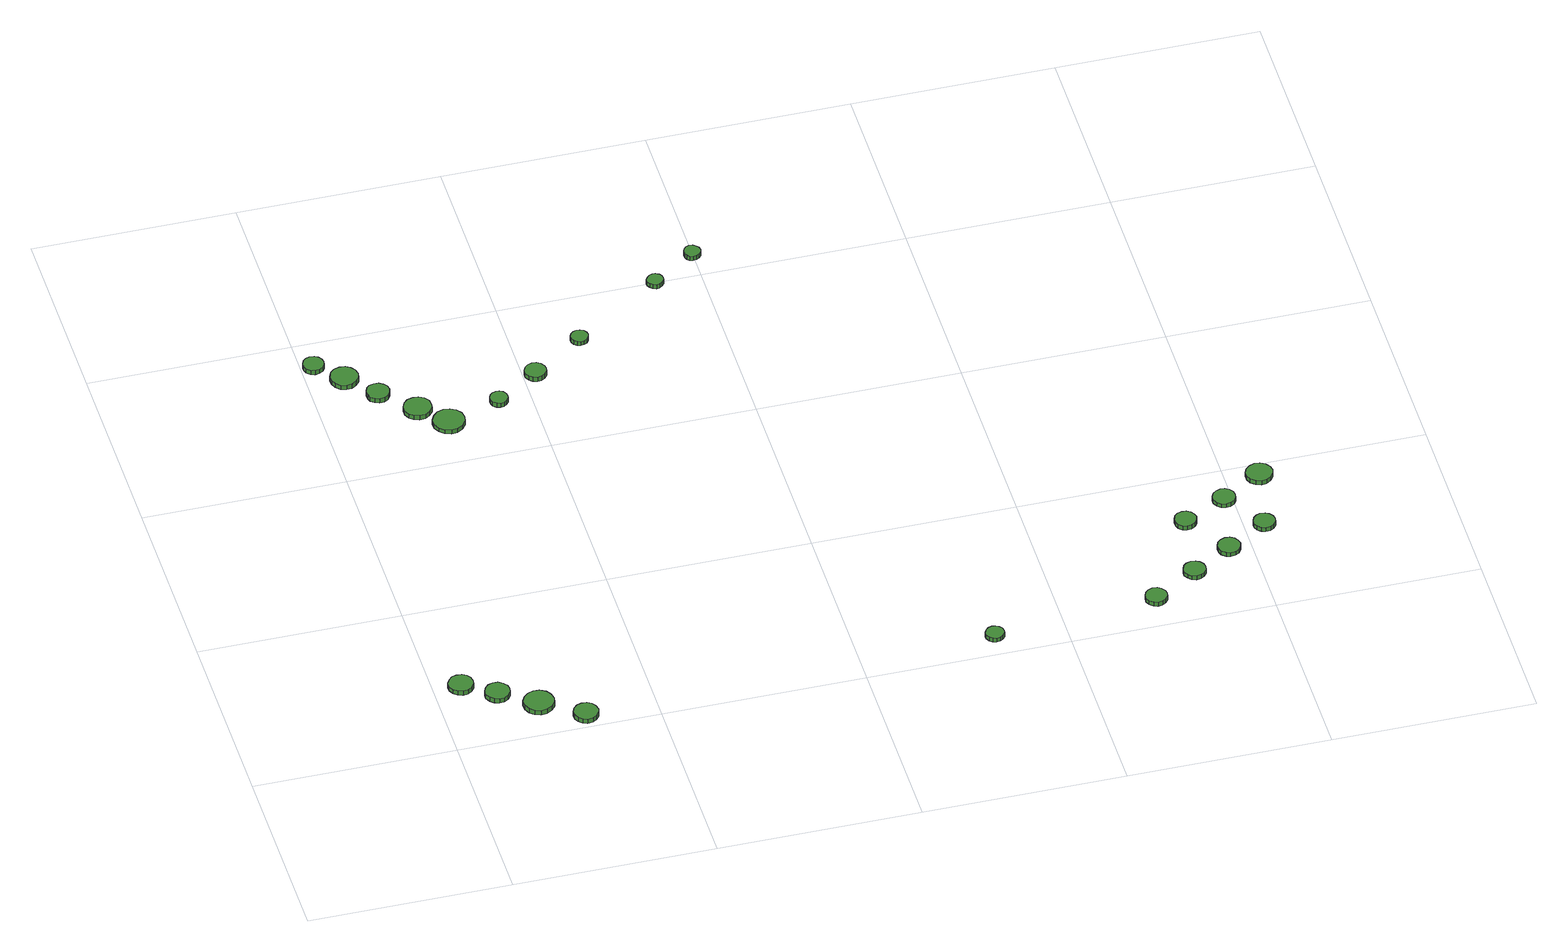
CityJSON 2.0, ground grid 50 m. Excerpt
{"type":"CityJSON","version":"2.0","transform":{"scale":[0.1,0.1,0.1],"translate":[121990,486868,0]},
"CityObjects":{
"tree1":{"type":"SolitaryVegetationObject","attributes":{"function":"something"},"geometry":[{"type":"MultiSurface","lod":"1","boundaries":[[[0,1,2,3,4,5,6,7,8,9,10,11,12,13,14]],[[15,16,17,18,19,20,21,22,23,24,25,26,27,28,29]],[[0,29,28,1]],[[1,28,27,2]],[[2,27,26,3]],[[3,26,25,4]],[[4,25,24,5]],[[5,24,23,6]],[[6,23,22,7]],[[7,22,21,8]],[[8,21,20,9]],[[9,20,19,10]],[[10,19,18,11]],[[11,18,17,12]],[[12,17,16,13]],[[13,16,15,14]],[[14,15,29,0]]]}]},
"tree2":{"type":"SolitaryVegetationObject","attributes":{"function":"something"},"geometry":[{"type":"MultiSurface","lod":"1","boundaries":[[[30,31,32,33,34,35,36,37,38,39,40,41,42,43,44]],[[45,46,47,48,49,50,51,52,53,54,55,56,57,58,59]],[[30,59,58,31]],[[31,58,57,32]],[[32,57,56,33]],[[33,56,55,34]],[[34,55,54,35]],[[35,54,53,36]],[[36,53,52,37]],[[37,52,51,38]],[[38,51,50,39]],[[39,50,49,40]],[[40,49,48,41]],[[41,48,47,42]],[[42,47,46,43]],[[43,46,45,44]],[[44,45,59,30]]]}]},
"tree3":{"type":"SolitaryVegetationObject","attributes":{"function":"something"},"geometry":[{"type":"MultiSurface","lod":"1","boundaries":[[[60,61,62,63,64,65,66,67,68,69,70,71,72,73,74]],[[75,76,77,78,79,80,81,82,83,84,85,86,87,88,89]],[[60,89,88,61]],[[61,88,87,62]],[[62,87,86,63]],[[63,86,85,64]],[[64,85,84,65]],[[65,84,83,66]],[[66,83,82,67]],[[67,82,81,68]],[[68,81,80,69]],[[69,80,79,70]],[[70,79,78,71]],[[71,78,77,72]],[[72,77,76,73]],[[73,76,75,74]],[[74,75,89,60]]]}]},
"tree4":{"type":"SolitaryVegetationObject","attributes":{"function":"something"},"geometry":[{"type":"MultiSurface","lod":"1","boundaries":[[[90,91,92,93,94,95,96,97,98,99,100,101,102,103,104]],[[105,106,107,108,109,110,111,112,113,114,115,116,117,118,119]],[[90,119,118,91]],[[91,118,117,92]],[[92,117,116,93]],[[93,116,115,94]],[[94,115,114,95]],[[95,114,113,96]],[[96,113,112,97]],[[97,112,111,98]],[[98,111,110,99]],[[99,110,109,100]],[[100,109,108,101]],[[101,108,107,102]],[[102,107,106,103]],[[103,106,105,104]],[[104,105,119,90]]]}]},
"tree5":{"type":"SolitaryVegetationObject","attributes":{"function":"something"},"geometry":[{"type":"MultiSurface","lod":"1","boundaries":[[[120,121,122,123,124,125,126,127,128,129,130,131,132,133,134]],[[135,136,137,138,139,140,141,142,143,144,145,146,147,148,149]],[[120,149,148,121]],[[121,148,147,122]],[[122,147,146,123]],[[123,146,145,124]],[[124,145,144,125]],[[125,144,143,126]],[[126,143,142,127]],[[127,142,141,128]],[[128,141,140,129]],[[129,140,139,130]],[[130,139,138,131]],[[131,138,137,132]],[[132,137,136,133]],[[133,136,135,134]],[[134,135,149,120]]]}]},
"tree6":{"type":"SolitaryVegetationObject","attributes":{"function":"something"},"geometry":[{"type":"MultiSurface","lod":"1","boundaries":[[[150,151,152,153,154,155,156,157,158,159,160,161,162,163,164]],[[165,166,167,168,169,170,171,172,173,174,175,176,177,178,179]],[[150,179,178,151]],[[151,178,177,152]],[[152,177,176,153]],[[153,176,175,154]],[[154,175,174,155]],[[155,174,173,156]],[[156,173,172,157]],[[157,172,171,158]],[[158,171,170,159]],[[159,170,169,160]],[[160,169,168,161]],[[161,168,167,162]],[[162,167,166,163]],[[163,166,165,164]],[[164,165,179,150]]]}]},
"tree7":{"type":"SolitaryVegetationObject","attributes":{"function":"something"},"geometry":[{"type":"MultiSurface","lod":"1","boundaries":[[[180,181,182,183,184,185,186,187,188,189,190,191,192,193,194]],[[195,196,197,198,199,200,201,202,203,204,205,206,207,208,209]],[[180,209,208,181]],[[181,208,207,182]],[[182,207,206,183]],[[183,206,205,184]],[[184,205,204,185]],[[185,204,203,186]],[[186,203,202,187]],[[187,202,201,188]],[[188,201,200,189]],[[189,200,199,190]],[[190,199,198,191]],[[191,198,197,192]],[[192,197,196,193]],[[193,196,195,194]],[[194,195,209,180]]]}]},
"tree8":{"type":"SolitaryVegetationObject","attributes":{"function":"something"},"geometry":[{"type":"MultiSurface","lod":"1","boundaries":[[[210,211,212,213,214,215,216,217,218,219,220,221,222,223,224]],[[225,226,227,228,229,230,231,232,233,234,235,236,237,238,239]],[[210,239,238,211]],[[211,238,237,212]],[[212,237,236,213]],[[213,236,235,214]],[[214,235,234,215]],[[215,234,233,216]],[[216,233,232,217]],[[217,232,231,218]],[[218,231,230,219]],[[219,230,229,220]],[[220,229,228,221]],[[221,228,227,222]],[[222,227,226,223]],[[223,226,225,224]],[[224,225,239,210]]]}]},
"tree9":{"type":"SolitaryVegetationObject","attributes":{"function":"something"},"geometry":[{"type":"MultiSurface","lod":"1","boundaries":[[[240,241,242,243,244,245,246,247,248,249,250,251,252,253,254]],[[255,256,257,258,259,260,261,262,263,264,265,266,267,268,269]],[[240,269,268,241]],[[241,268,267,242]],[[242,267,266,243]],[[243,266,265,244]],[[244,265,264,245]],[[245,264,263,246]],[[246,263,262,247]],[[247,262,261,248]],[[248,261,260,249]],[[249,260,259,250]],[[250,259,258,251]],[[251,258,257,252]],[[252,257,256,253]],[[253,256,255,254]],[[254,255,269,240]]]}]},
"tree10":{"type":"SolitaryVegetationObject","attributes":{"function":"something"},"geometry":[{"type":"MultiSurface","lod":"1","boundaries":[[[270,271,272,273,274,275,276,277,278,279,280,281,282,283,284]],[[285,286,287,288,289,290,291,292,293,294,295,296,297,298,299]],[[270,299,298,271]],[[271,298,297,272]],[[272,297,296,273]],[[273,296,295,274]],[[274,295,294,275]],[[275,294,293,276]],[[276,293,292,277]],[[277,292,291,278]],[[278,291,290,279]],[[279,290,289,280]],[[280,289,288,281]],[[281,288,287,282]],[[282,287,286,283]],[[283,286,285,284]],[[284,285,299,270]]]}]},
"tree11":{"type":"SolitaryVegetationObject","attributes":{"function":"something"},"geometry":[{"type":"MultiSurface","lod":"1","boundaries":[[[300,301,302,303,304,305,306,307,308,309,310,311,312,313,314]],[[315,316,317,318,319,320,321,322,323,324,325,326,327,328,329]],[[300,329,328,301]],[[301,328,327,302]],[[302,327,326,303]],[[303,326,325,304]],[[304,325,324,305]],[[305,324,323,306]],[[306,323,322,307]],[[307,322,321,308]],[[308,321,320,309]],[[309,320,319,310]],[[310,319,318,311]],[[311,318,317,312]],[[312,317,316,313]],[[313,316,315,314]],[[314,315,329,300]]]}]},
"tree12":{"type":"SolitaryVegetationObject","attributes":{"function":"something"},"geometry":[{"type":"MultiSurface","lod":"1","boundaries":[[[330,331,332,333,334,335,336,337,338,339,340,341,342,343,344]],[[345,346,347,348,349,350,351,352,353,354,355,356,357,358,359]],[[330,359,358,331]],[[331,358,357,332]],[[332,357,356,333]],[[333,356,355,334]],[[334,355,354,335]],[[335,354,353,336]],[[336,353,352,337]],[[337,352,351,338]],[[338,351,350,339]],[[339,350,349,340]],[[340,349,348,341]],[[341,348,347,342]],[[342,347,346,343]],[[343,346,345,344]],[[344,345,359,330]]]}]},
"tree13":{"type":"SolitaryVegetationObject","attributes":{"function":"something"},"geometry":[{"type":"MultiSurface","lod":"1","boundaries":[[[360,361,362,363,364,365,366,367,368,369,370,371,372,373,374]],[[375,376,377,378,379,380,381,382,383,384,385,386,387,388,389]],[[360,389,388,361]],[[361,388,387,362]],[[362,387,386,363]],[[363,386,385,364]],[[364,385,384,365]],[[365,384,383,366]],[[366,383,382,367]],[[367,382,381,368]],[[368,381,380,369]],[[369,380,379,370]],[[370,379,378,371]],[[371,378,377,372]],[[372,377,376,373]],[[373,376,375,374]],[[374,375,389,360]]]}]},
"tree14":{"type":"SolitaryVegetationObject","attributes":{"function":"something"},"geometry":[{"type":"MultiSurface","lod":"1","boundaries":[[[390,391,392,393,394,395,396,397,398,399,400,401,402,403,404]],[[405,406,407,408,409,410,411,412,413,414,415,416,417,418,419]],[[390,419,418,391]],[[391,418,417,392]],[[392,417,416,393]],[[393,416,415,394]],[[394,415,414,395]],[[395,414,413,396]],[[396,413,412,397]],[[397,412,411,398]],[[398,411,410,399]],[[399,410,409,400]],[[400,409,408,401]],[[401,408,407,402]],[[402,407,406,403]],[[403,406,405,404]],[[404,405,419,390]]]}]},
"tree15":{"type":"SolitaryVegetationObject","attributes":{"function":"something"},"geometry":[{"type":"MultiSurface","lod":"1","boundaries":[[[420,421,422,423,424,425,426,427,428,429,430,431,432,433,434]],[[435,436,437,438,439,440,441,442,443,444,445,446,447,448,449]],[[420,449,448,421]],[[421,448,447,422]],[[422,447,446,423]],[[423,446,445,424]],[[424,445,444,425]],[[425,444,443,426]],[[426,443,442,427]],[[427,442,441,428]],[[428,441,440,429]],[[429,440,439,430]],[[430,439,438,431]],[[431,438,437,432]],[[432,437,436,433]],[[433,436,435,434]],[[434,435,449,420]]]}]},
"tree16":{"type":"SolitaryVegetationObject","attributes":{"function":"something"},"geometry":[{"type":"MultiSurface","lod":"1","boundaries":[[[450,451,452,453,454,455,456,457,458,459,460,461,462,463,464]],[[465,466,467,468,469,470,471,472,473,474,475,476,477,478,479]],[[450,479,478,451]],[[451,478,477,452]],[[452,477,476,453]],[[453,476,475,454]],[[454,475,474,455]],[[455,474,473,456]],[[456,473,472,457]],[[457,472,471,458]],[[458,471,470,459]],[[459,470,469,460]],[[460,469,468,461]],[[461,468,467,462]],[[462,467,466,463]],[[463,466,465,464]],[[464,465,479,450]]]}]},
"tree17":{"type":"SolitaryVegetationObject","attributes":{"function":"something"},"geometry":[{"type":"MultiSurface","lod":"1","boundaries":[[[480,481,482,483,484,485,486,487,488,489,490,491,492,493,494]],[[495,496,497,498,499,500,501,502,503,504,505,506,507,508,509]],[[480,509,508,481]],[[481,508,507,482]],[[482,507,506,483]],[[483,506,505,484]],[[484,505,504,485]],[[485,504,503,486]],[[486,503,502,487]],[[487,502,501,488]],[[488,501,500,489]],[[489,500,499,490]],[[490,499,498,491]],[[491,498,497,492]],[[492,497,496,493]],[[493,496,495,494]],[[494,495,509,480]]]}]},
"tree18":{"type":"SolitaryVegetationObject","attributes":{"function":"something"},"geometry":[{"type":"MultiSurface","lod":"1","boundaries":[[[510,511,512,513,514,515,516,517,518,519,520,521,522,523,524]],[[525,526,527,528,529,530,531,532,533,534,535,536,537,538,539]],[[510,539,538,511]],[[511,538,537,512]],[[512,537,536,513]],[[513,536,535,514]],[[514,535,534,515]],[[515,534,533,516]],[[516,533,532,517]],[[517,532,531,518]],[[518,531,530,519]],[[519,530,529,520]],[[520,529,528,521]],[[521,528,527,522]],[[522,527,526,523]],[[523,526,525,524]],[[524,525,539,510]]]}]},
"tree19":{"type":"SolitaryVegetationObject","attributes":{"function":"something"},"geometry":[{"type":"MultiSurface","lod":"1","boundaries":[[[540,541,542,543,544,545,546,547,548,549,550,551,552,553,554]],[[555,556,557,558,559,560,561,562,563,564,565,566,567,568,569]],[[540,569,568,541]],[[541,568,567,542]],[[542,567,566,543]],[[543,566,565,544]],[[544,565,564,545]],[[545,564,563,546]],[[546,563,562,547]],[[547,562,561,548]],[[548,561,560,549]],[[549,560,559,550]],[[550,559,558,551]],[[551,558,557,552]],[[552,557,556,553]],[[553,556,555,554]],[[554,555,569,540]]]}]},
"tree20":{"type":"SolitaryVegetationObject","attributes":{"function":"something"},"geometry":[{"type":"MultiSurface","lod":"1","boundaries":[[[570,571,572,573,574,575,576,577,578,579,580,581,582,583,584]],[[585,586,587,588,589,590,591,592,593,594,595,596,597,598,599]],[[570,599,598,571]],[[571,598,597,572]],[[572,597,596,573]],[[573,596,595,574]],[[574,595,594,575]],[[575,594,593,576]],[[576,593,592,577]],[[577,592,591,578]],[[578,591,590,579]],[[579,590,589,580]],[[580,589,588,581]],[[581,588,587,582]],[[582,587,586,583]],[[583,586,585,584]],[[584,585,599,570]]]}]},
"tree21":{"type":"SolitaryVegetationObject","attributes":{"function":"something"},"geometry":[{"type":"MultiSurface","lod":"1","boundaries":[[[600,601,602,603,604,605,606,607,608,609,610,611,612,613,614]],[[615,616,617,618,619,620,621,622,623,624,625,626,627,628,629]],[[600,629,628,601]],[[601,628,627,602]],[[602,627,626,603]],[[603,626,625,604]],[[604,625,624,605]],[[605,624,623,606]],[[606,623,622,607]],[[607,622,621,608]],[[608,621,620,609]],[[609,620,619,610]],[[610,619,618,611]],[[611,618,617,612]],[[612,617,616,613]],[[613,616,615,614]],[[614,615,629,600]]]}]},
"tree22":{"type":"SolitaryVegetationObject","attributes":{"function":"something"},"geometry":[{"type":"MultiSurface","lod":"1","boundaries":[[[630,631,632,633,634,635,636,637,638,639,640,641,642,643,644]],[[645,646,647,648,649,650,651,652,653,654,655,656,657,658,659]],[[630,659,658,631]],[[631,658,657,632]],[[632,657,656,633]],[[633,656,655,634]],[[634,655,654,635]],[[635,654,653,636]],[[636,653,652,637]],[[637,652,651,638]],[[638,651,650,639]],[[639,650,649,640]],[[640,649,648,641]],[[641,648,647,642]],[[642,647,646,643]],[[643,646,645,644]],[[644,645,659,630]]]}]}
},
"vertices":[
[95,208,22],[93,221,22],[85,231,22],[75,237,22],[62,238,22],[50,235,22],[41,226,22],[35,215,22],[35,202,22],[41,191,22],[50,182,22],[62,178,22],[75,179,22],[85,186,22],[93,196,22],[93,196,9],[85,186,9],[75,179,9],[62,178,9],[50,182,9],[41,191,9],[35,202,9],[35,215,9],[41,226,9],[50,235,9],[62,238,9],[75,237,9],[85,231,9],[93,221,9],[95,208,9],
[171,159,22],[169,171,22],[161,181,22],[150,188,22],[138,189,22],[126,185,22],[117,177,22],[111,165,22],[111,153,22],[117,141,22],[126,133,22],[138,129,22],[150,130,22],[161,136,22],[169,147,22],[169,147,9],[161,136,9],[150,130,9],[138,129,9],[126,133,9],[117,141,9],[111,153,9],[111,165,9],[117,177,9],[126,185,9],[138,189,9],[150,188,9],[161,181,9],[169,171,9],[171,159,9],
[263,99,22],[260,114,22],[251,127,22],[237,135,22],[222,136,22],[207,131,22],[196,121,22],[189,107,22],[189,92,22],[196,77,22],[207,67,22],[222,62,22],[237,64,22],[251,72,22],[260,84,22],[260,84,9],[251,72,9],[237,64,9],[222,62,9],[207,67,9],[196,77,9],[189,92,9],[189,107,9],[196,121,9],[207,131,9],[222,136,9],[237,135,9],[251,127,9],[260,114,9],[263,99,9],
[354,34,22],[351,46,22],[344,57,22],[333,63,22],[320,64,22],[308,60,22],[299,52,22],[294,40,22],[294,28,22],[299,16,22],[308,8,22],[320,4,22],[333,5,22],[344,12,22],[351,22,22],[351,22,9],[344,12,9],[333,5,9],[320,4,9],[308,8,9],[299,16,9],[294,28,9],[294,40,9],[299,52,9],[308,60,9],[320,64,9],[333,63,9],[344,57,9],[351,46,9],[354,34,9],
[56,1416,14],[54,1426,14],[48,1435,14],[39,1440,14],[28,1441,14],[18,1438,14],[10,1431,14],[6,1421,14],[6,1411,14],[10,1401,14],[18,1394,14],[28,1390,14],[39,1392,14],[48,1397,14],[54,1405,14],[54,1405,1],[48,1397,1],[39,1392,1],[28,1390,1],[18,1394,1],[10,1401,1],[6,1411,1],[6,1421,1],[10,1431,1],[18,1438,1],[28,1441,1],[39,1440,1],[48,1435,1],[54,1426,1],[56,1416,1],
[123,1352,15],[120,1366,15],[112,1377,15],[100,1385,15],[86,1386,15],[72,1382,15],[61,1372,15],[56,1359,15],[56,1345,15],[61,1332,15],[72,1322,15],[86,1318,15],[100,1319,15],[112,1327,15],[120,1338,15],[120,1338,2],[112,1327,2],[100,1319,2],[86,1318,2],[72,1322,2],[61,1332,2],[56,1345,2],[56,1359,2],[61,1372,2],[72,1382,2],[86,1386,2],[100,1385,2],[112,1377,2],[120,1366,2],[123,1352,2],
[180,1277,17],[177,1289,17],[170,1298,17],[160,1304,17],[148,1305,17],[137,1302,17],[128,1294,17],[124,1283,17],[124,1271,17],[128,1260,17],[137,1253,17],[148,1249,17],[160,1250,17],[170,1256,17],[177,1266,17],[177,1266,4],[170,1256,4],[160,1250,4],[148,1249,4],[137,1253,4],[128,1260,4],[124,1271,4],[124,1283,4],[128,1294,4],[137,1302,4],[148,1305,4],[160,1304,4],[170,1298,4],[177,1289,4],[180,1277,4],
[260,1198,19],[258,1211,19],[249,1223,19],[237,1230,19],[223,1231,19],[209,1227,19],[199,1218,19],[193,1205,19],[193,1190,19],[199,1177,19],[209,1168,19],[223,1164,19],[237,1165,19],[249,1172,19],[258,1184,19],[258,1184,6],[249,1172,6],[237,1165,6],[223,1164,6],[209,1168,6],[199,1177,6],[193,1190,6],[193,1205,6],[199,1218,6],[209,1227,6],[223,1231,6],[237,1230,6],[249,1223,6],[258,1211,6],[260,1198,6],
[324,1131,20],[321,1147,20],[311,1160,20],[297,1168,20],[281,1170,20],[266,1165,20],[254,1154,20],[247,1140,20],[247,1123,20],[254,1109,20],[266,1098,20],[281,1093,20],[297,1095,20],[311,1103,20],[321,1116,20],[321,1116,8],[311,1103,8],[297,1095,8],[281,1093,8],[266,1098,8],[254,1109,8],[247,1123,8],[247,1140,8],[254,1154,8],[266,1165,8],[281,1170,8],[297,1168,8],[311,1160,8],[321,1147,8],[324,1131,8],
[441,1176,22],[439,1185,22],[434,1193,22],[426,1197,22],[417,1198,22],[408,1195,22],[401,1189,22],[398,1181,22],[398,1172,22],[401,1163,22],[408,1157,22],[417,1154,22],[426,1155,22],[434,1160,22],[439,1167,22],[439,1167,9],[434,1160,9],[426,1155,9],[417,1154,9],[408,1157,9],[401,1163,9],[398,1172,9],[398,1181,9],[401,1189,9],[408,1195,9],[417,1198,9],[426,1197,9],[434,1193,9],[439,1185,9],[441,1176,9],
[555,1250,20],[553,1261,20],[546,1270,20],[537,1276,20],[526,1277,20],[515,1273,20],[507,1266,20],[502,1256,20],[502,1244,20],[507,1234,20],[515,1227,20],[526,1223,20],[537,1225,20],[546,1230,20],[553,1239,20],[553,1239,7],[546,1230,7],[537,1225,7],[526,1223,7],[515,1227,7],[507,1234,7],[502,1244,7],[502,1256,7],[507,1266,7],[515,1273,7],[526,1277,7],[537,1276,7],[546,1270,7],[553,1261,7],[555,1250,7],
[682,1342,20],[680,1350,20],[675,1358,20],[667,1362,20],[658,1363,20],[650,1360,20],[643,1354,20],[639,1346,20],[639,1337,20],[643,1329,20],[650,1323,20],[658,1320,20],[667,1321,20],[675,1325,20],[680,1333,20],[680,1333,8],[675,1325,8],[667,1321,8],[658,1320,8],[650,1323,8],[643,1329,8],[639,1337,8],[639,1346,8],[643,1354,8],[650,1360,8],[658,1363,8],[667,1362,8],[675,1358,8],[680,1350,8],[682,1342,8],
[906,1494,18],[905,1502,18],[900,1509,18],[892,1513,18],[884,1514,18],[876,1511,18],[870,1505,18],[866,1498,18],[866,1489,18],[870,1482,18],[876,1476,18],[884,1473,18],[892,1474,18],[900,1479,18],[905,1485,18],[905,1485,6],[900,1479,6],[892,1474,6],[884,1473,6],[876,1476,6],[870,1482,6],[866,1489,6],[866,1498,6],[870,1505,6],[876,1511,6],[884,1514,6],[892,1513,6],[900,1509,6],[905,1502,6],[906,1494,6],
[1351,57,21],[1349,67,21],[1343,74,21],[1335,79,21],[1326,80,21],[1317,77,21],[1310,71,21],[1306,62,21],[1306,53,21],[1310,44,21],[1317,38,21],[1326,35,21],[1335,36,21],[1343,41,21],[1349,48,21],[1349,48,9],[1343,41,9],[1335,36,9],[1326,35,9],[1317,38,9],[1310,44,9],[1306,53,9],[1306,62,9],[1310,71,9],[1317,77,9],[1326,80,9],[1335,79,9],[1343,74,9],[1349,67,9],[1351,57,9],
[1017,1568,19],[1015,1577,19],[1010,1583,19],[1003,1588,19],[994,1589,19],[986,1586,19],[980,1580,19],[977,1573,19],[977,1564,19],[980,1557,19],[986,1551,19],[994,1548,19],[1003,1549,19],[1010,1553,19],[1015,1560,19],[1015,1560,6],[1010,1553,6],[1003,1549,6],[994,1548,6],[986,1551,6],[980,1557,6],[977,1564,6],[977,1573,6],[980,1580,6],[986,1586,6],[994,1589,6],[1003,1588,6],[1010,1583,6],[1015,1577,6],[1017,1568,6],
[1757,87,21],[1755,98,21],[1748,107,21],[1739,113,21],[1727,114,21],[1717,110,21],[1709,103,21],[1704,93,21],[1704,81,21],[1709,71,21],[1717,64,21],[1727,60,21],[1739,62,21],[1748,67,21],[1755,76,21],[1755,76,9],[1748,67,9],[1739,62,9],[1727,60,9],[1717,64,9],[1709,71,9],[1704,81,9],[1704,93,9],[1709,103,9],[1717,110,9],[1727,114,9],[1739,113,9],[1748,107,9],[1755,98,9],[1757,87,9],
[1870,158,19],[1868,169,19],[1861,178,19],[1852,183,19],[1840,185,19],[1829,181,19],[1821,174,19],[1816,163,19],[1816,152,19],[1821,142,19],[1829,134,19],[1840,130,19],[1852,132,19],[1861,137,19],[1868,146,19],[1868,146,7],[1861,137,7],[1852,132,7],[1840,130,7],[1829,134,7],[1821,142,7],[1816,152,7],[1816,163,7],[1821,174,7],[1829,181,7],[1840,185,7],[1852,183,7],[1861,178,7],[1868,169,7],[1870,158,7],
[1896,336,19],[1893,347,19],[1887,356,19],[1877,362,19],[1866,363,19],[1855,360,19],[1847,352,19],[1843,342,19],[1843,331,19],[1847,321,19],[1855,313,19],[1866,310,19],[1877,311,19],[1887,317,19],[1893,326,19],[1893,326,6],[1887,317,6],[1877,311,6],[1866,310,6],[1855,313,6],[1847,321,6],[1843,331,6],[1843,342,6],[1847,352,6],[1855,360,6],[1866,363,6],[1877,362,6],[1887,356,6],[1893,347,6],[1896,336,6],
[1971,218,19],[1968,229,19],[1962,239,19],[1952,245,19],[1940,246,19],[1929,242,19],[1920,234,19],[1916,224,19],[1916,212,19],[1920,202,19],[1929,194,19],[1940,190,19],[1952,192,19],[1962,197,19],[1968,207,19],[1968,207,7],[1962,197,7],[1952,192,7],[1940,190,7],[1929,194,7],[1920,202,7],[1916,212,7],[1916,224,7],[1920,234,7],[1929,242,7],[1940,246,7],[1952,245,7],[1962,239,7],[1968,229,7],[1971,218,7],
[2005,390,19],[2003,402,19],[1996,411,19],[1986,417,19],[1975,418,19],[1964,414,19],[1955,407,19],[1950,396,19],[1950,385,19],[1955,374,19],[1964,366,19],[1975,363,19],[1986,364,19],[1996,370,19],[2003,379,19],[2003,379,7],[1996,370,7],[1986,364,7],[1975,363,7],[1964,366,7],[1955,374,7],[1950,385,7],[1950,396,7],[1955,407,7],[1964,414,7],[1975,418,7],[1986,417,7],[1996,411,7],[2003,402,7],[2005,390,7],
[2073,282,19],[2071,293,19],[2064,302,19],[2055,307,19],[2043,309,19],[2033,305,19],[2025,298,19],[2020,287,19],[2020,276,19],[2025,266,19],[2033,259,19],[2043,255,19],[2055,256,19],[2064,262,19],[2071,271,19],[2071,271,7],[2064,262,7],[2055,256,7],[2043,255,7],[2033,259,7],[2025,266,7],[2020,276,7],[2020,287,7],[2025,298,7],[2033,305,7],[2043,309,7],[2055,307,7],[2064,302,7],[2071,293,7],[2073,282,7],
[2113,453,19],[2110,466,19],[2102,477,19],[2090,484,19],[2077,486,19],[2064,481,19],[2053,472,19],[2048,460,19],[2048,446,19],[2053,434,19],[2064,425,19],[2077,420,19],[2090,422,19],[2102,429,19],[2110,440,19],[2110,440,7],[2102,429,7],[2090,422,7],[2077,420,7],[2064,425,7],[2053,434,7],[2048,446,7],[2048,460,7],[2053,472,7],[2064,481,7],[2077,486,7],[2090,484,7],[2102,477,7],[2110,466,7],[2113,453,7]
]}
